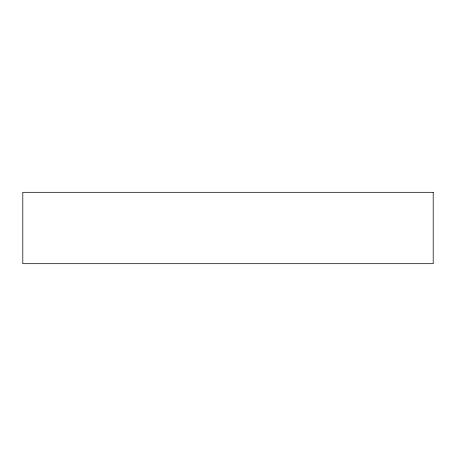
<?xml version="1.0" encoding="UTF-8"?>
<svg xmlns="http://www.w3.org/2000/svg" width="456" height="456" viewBox="0 0 456 456"><rect width="100%" height="100%" fill="white"/><g stroke="black" fill="none" stroke-linecap="round" stroke-linejoin="round"><path stroke-width="0.68" d="M433.2 192.312L22.8 192.312L22.8 263.688L433.2 263.688L433.2 192.312"/></g></svg>
